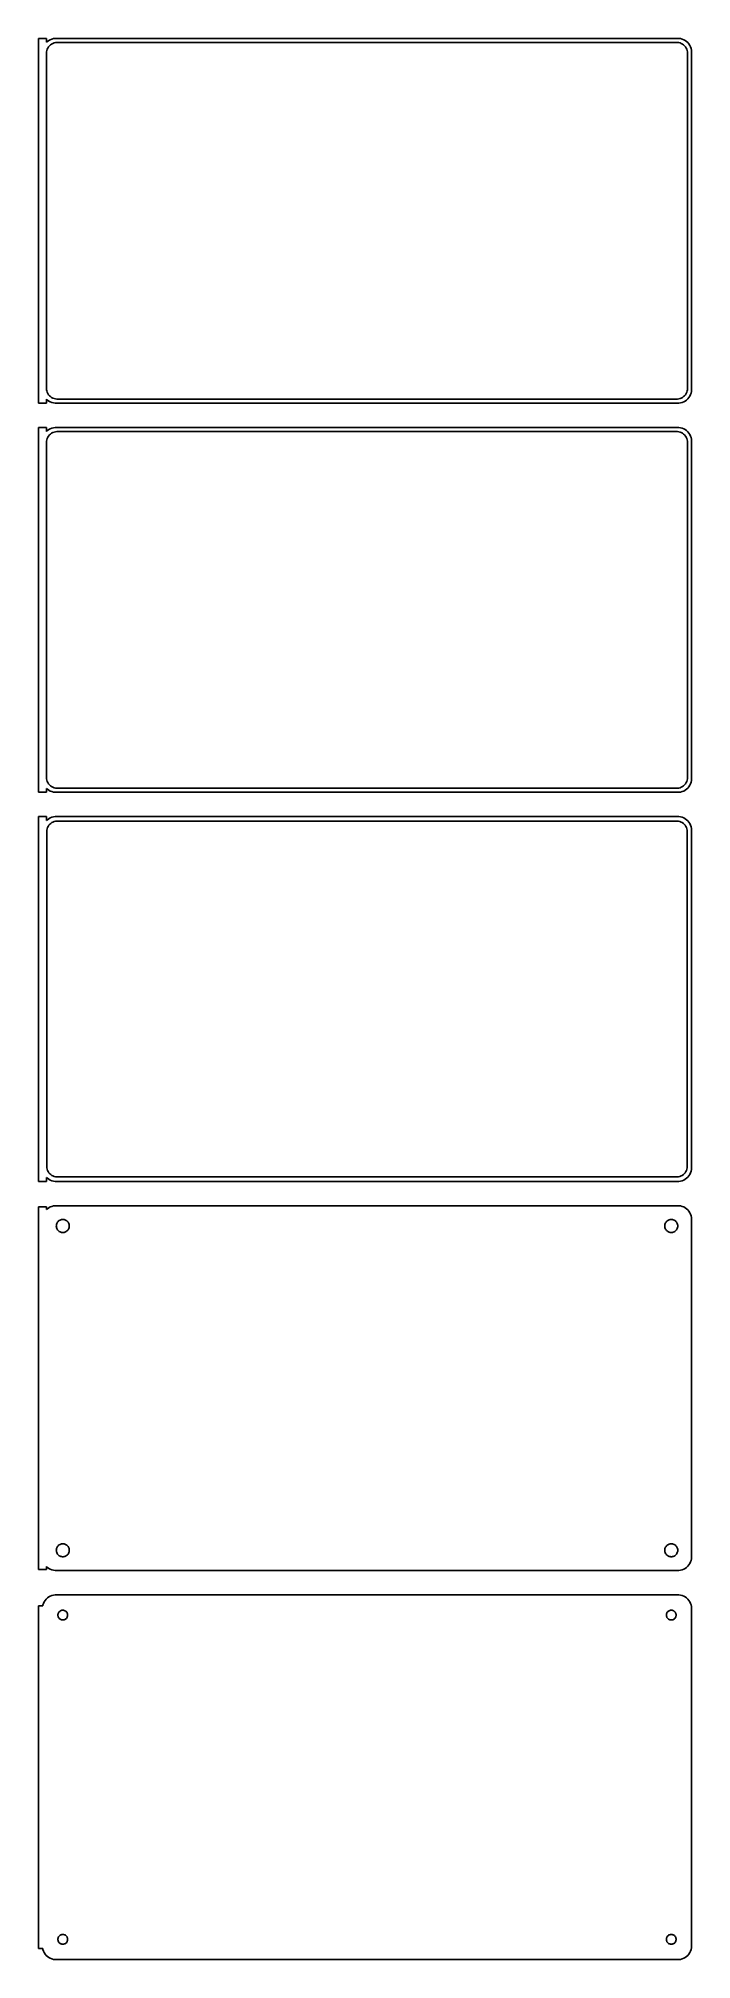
# Model space of a CAD drawing. Header units: metres. Extents: x -122 to 120, y 509 to 1219.
import ezdxf

# ---------------------------------------------------------------- set-up
doc = ezdxf.new("R2010")
doc.units = ezdxf.units.M

msp = doc.modelspace()

# ---------------------------------------------------------------- linework, layer by layer
for p, q in [((-118.5, 1219.49), (-121.5, 1219.49)), ((-121.5, 1219.49), (-121.5, 1084.51)), ((-118.5, 1218.06), (-118.5, 1219.49)), ((-118.187, 1218.35), (-118.5, 1218.06)), ((-118.219, 1215.47), (-118.005, 1215.93)), ((-117.679, 1218.72), (-118.187, 1218.35)), ((-118.005, 1215.93), (-117.736, 1216.35)), ((-117.736, 1216.35), (-117.416, 1216.74)), ((-117.129, 1219.02), (-117.679, 1218.72)), ((-117.416, 1216.74), (-117.05, 1217.08)), ((-116.545, 1219.26), (-117.129, 1219.02)), ((-117.05, 1217.08), (-116.643, 1217.38)), ((-116.643, 1217.38), (-116.203, 1217.62)), ((-115.937, 1219.41), (-116.545, 1219.26)), ((-116.203, 1217.62), (-115.736, 1217.8)), ((-115.314, 1219.49), (-115.937, 1219.41)), ((-115.736, 1217.8), (-115.25, 1217.93)), ((115.314, 1219.49), (-115.314, 1219.49)), ((-115.25, 1217.93), (-114.751, 1217.99)), ((-114.751, 1217.99), (114.751, 1217.99)), ((114.751, 1217.99), (115.25, 1217.93)), ((115.25, 1217.93), (115.736, 1217.8)), ((115.937, 1219.41), (115.314, 1219.49)), ((115.736, 1217.8), (116.203, 1217.62)), ((116.545, 1219.26), (115.937, 1219.41)), ((116.203, 1217.62), (116.643, 1217.38)), ((117.129, 1219.02), (116.545, 1219.26)), ((116.643, 1217.38), (117.05, 1217.08)), ((117.05, 1217.08), (117.416, 1216.74)), ((117.679, 1218.72), (117.129, 1219.02)), ((117.416, 1216.74), (117.736, 1216.35)), ((118.187, 1218.35), (117.679, 1218.72)), ((117.736, 1216.35), (118.005, 1215.93)), ((118.005, 1215.93), (118.219, 1215.47)), ((118.645, 1217.92), (118.187, 1218.35)), ((119.045, 1217.44), (118.645, 1217.92)), ((119.382, 1216.91), (119.045, 1217.44)), ((119.649, 1216.34), (119.382, 1216.91)), ((119.843, 1215.74), (119.649, 1216.34)), ((-118.5, 1214), (-118.468, 1214.5)), ((-118.5, 1090), (-118.5, 1214)), ((-118.468, 1214.5), (-118.374, 1214.99)), ((-118.374, 1214.99), (-118.219, 1215.47)), ((118.219, 1215.47), (118.374, 1214.99)), ((118.374, 1214.99), (118.468, 1214.5)), ((118.468, 1214.5), (118.5, 1214)), ((118.5, 1214), (118.5, 1090)), ((119.961, 1215.13), (119.843, 1215.74)), ((120, 1214.5), (119.961, 1215.13)), ((120, 1089.5), (120, 1214.5)), ((-118.468, 1089.5), (-118.5, 1090)), ((-118.374, 1089.01), (-118.468, 1089.5)), ((-118.219, 1088.53), (-118.374, 1089.01)), ((-118.005, 1088.07), (-118.219, 1088.53)), ((-117.736, 1087.65), (-118.005, 1088.07)), ((118.005, 1088.07), (117.736, 1087.65)), ((118.219, 1088.53), (118.005, 1088.07)), ((118.374, 1089.01), (118.219, 1088.53)), ((118.468, 1089.5), (118.374, 1089.01)), ((118.5, 1090), (118.468, 1089.5)), ((119.649, 1087.66), (119.843, 1088.26)), ((119.843, 1088.26), (119.961, 1088.87)), ((119.961, 1088.87), (120, 1089.5)), ((-121.5, 1084.51), (-118.5, 1084.51)), ((-118.5, 1085.94), (-118.187, 1085.65)), ((-118.5, 1084.51), (-118.5, 1085.94)), ((-118.187, 1085.65), (-117.679, 1085.28)), ((-117.416, 1087.26), (-117.736, 1087.65)), ((-117.679, 1085.28), (-117.129, 1084.98)), ((-117.05, 1086.92), (-117.416, 1087.26)), ((-117.129, 1084.98), (-116.545, 1084.74)), ((-116.643, 1086.62), (-117.05, 1086.92)), ((-116.203, 1086.38), (-116.643, 1086.62)), ((-116.545, 1084.74), (-115.937, 1084.59)), ((-115.736, 1086.2), (-116.203, 1086.38)), ((-115.937, 1084.59), (-115.314, 1084.51)), ((-115.25, 1086.07), (-115.736, 1086.2)), ((-115.314, 1084.51), (115.314, 1084.51)), ((-114.751, 1086.01), (-115.25, 1086.07)), ((114.751, 1086.01), (-114.751, 1086.01)), ((115.25, 1086.07), (114.751, 1086.01)), ((115.736, 1086.2), (115.25, 1086.07)), ((115.314, 1084.51), (115.937, 1084.59)), ((116.203, 1086.38), (115.736, 1086.2)), ((115.937, 1084.59), (116.545, 1084.74)), ((116.643, 1086.62), (116.203, 1086.38)), ((116.545, 1084.74), (117.129, 1084.98)), ((117.05, 1086.92), (116.643, 1086.62)), ((117.416, 1087.26), (117.05, 1086.92)), ((117.129, 1084.98), (117.679, 1085.28)), ((117.736, 1087.65), (117.416, 1087.26)), ((117.679, 1085.28), (118.187, 1085.65)), ((118.187, 1085.65), (118.645, 1086.08)), ((118.645, 1086.08), (119.045, 1086.56)), ((119.045, 1086.56), (119.382, 1087.09)), ((119.382, 1087.09), (119.649, 1087.66)), ((-118.5, 1075.49), (-121.5, 1075.49)), ((-121.5, 1075.49), (-121.5, 940.51)), ((-118.5, 1074.06), (-118.5, 1075.49)), ((-118.187, 1074.35), (-118.5, 1074.06)), ((-117.679, 1074.72), (-118.187, 1074.35)), ((-117.129, 1075.02), (-117.679, 1074.72)), ((-116.545, 1075.26), (-117.129, 1075.02)), ((-116.643, 1073.38), (-116.203, 1073.62)), ((-115.937, 1075.41), (-116.545, 1075.26)), ((-116.203, 1073.62), (-115.736, 1073.8)), ((-115.314, 1075.49), (-115.937, 1075.41)), ((-115.736, 1073.8), (-115.25, 1073.93)), ((115.314, 1075.49), (-115.314, 1075.49)), ((-115.25, 1073.93), (-114.751, 1073.99)), ((-114.751, 1073.99), (114.751, 1073.99)), ((114.751, 1073.99), (115.25, 1073.93)), ((115.25, 1073.93), (115.736, 1073.8)), ((115.937, 1075.41), (115.314, 1075.49)), ((115.736, 1073.8), (116.203, 1073.62)), ((116.545, 1075.26), (115.937, 1075.41)), ((116.203, 1073.62), (116.643, 1073.38)), ((117.129, 1075.02), (116.545, 1075.26)), ((117.679, 1074.72), (117.129, 1075.02)), ((118.187, 1074.35), (117.679, 1074.72)), ((118.645, 1073.92), (118.187, 1074.35)), ((119.045, 1073.44), (118.645, 1073.92)), ((-118.5, 1070), (-118.468, 1070.5)), ((-118.5, 946), (-118.5, 1070)), ((-118.468, 1070.5), (-118.374, 1070.99)), ((-118.374, 1070.99), (-118.219, 1071.47)), ((-118.219, 1071.47), (-118.005, 1071.93)), ((-118.005, 1071.93), (-117.736, 1072.35)), ((-117.736, 1072.35), (-117.416, 1072.74)), ((-117.416, 1072.74), (-117.05, 1073.08)), ((-117.05, 1073.08), (-116.643, 1073.38)), ((116.643, 1073.38), (117.05, 1073.08)), ((117.05, 1073.08), (117.416, 1072.74)), ((117.416, 1072.74), (117.736, 1072.35)), ((117.736, 1072.35), (118.005, 1071.93)), ((118.005, 1071.93), (118.219, 1071.47)), ((118.219, 1071.47), (118.374, 1070.99)), ((118.374, 1070.99), (118.468, 1070.5)), ((118.468, 1070.5), (118.5, 1070)), ((118.5, 1070), (118.5, 946)), ((119.382, 1072.91), (119.045, 1073.44)), ((119.649, 1072.34), (119.382, 1072.91)), ((119.843, 1071.74), (119.649, 1072.34)), ((119.961, 1071.13), (119.843, 1071.74)), ((120, 1070.5), (119.961, 1071.13)), ((120, 945.5), (120, 1070.5)), ((-118.468, 945.499), (-118.5, 946)), ((118.5, 946), (118.468, 945.499)), ((-121.5, 940.51), (-118.5, 940.51)), ((-118.5, 941.941), (-118.187, 941.647)), ((-118.5, 940.51), (-118.5, 941.941)), ((-118.374, 945.005), (-118.468, 945.499)), ((-118.219, 944.528), (-118.374, 945.005)), ((-118.005, 944.073), (-118.219, 944.528)), ((-118.187, 941.647), (-117.679, 941.278)), ((-117.736, 943.649), (-118.005, 944.073)), ((-117.416, 943.262), (-117.736, 943.649)), ((-117.679, 941.278), (-117.129, 940.976)), ((-117.05, 942.918), (-117.416, 943.262)), ((-117.129, 940.976), (-116.545, 940.745)), ((-116.643, 942.623), (-117.05, 942.918)), ((-116.203, 942.381), (-116.643, 942.623)), ((-116.545, 940.745), (-115.937, 940.589)), ((-115.736, 942.196), (-116.203, 942.381)), ((-115.937, 940.589), (-115.314, 940.51)), ((-115.25, 942.071), (-115.736, 942.196)), ((-115.314, 940.51), (115.314, 940.51)), ((-114.751, 942.008), (-115.25, 942.071)), ((114.751, 942.008), (-114.751, 942.008)), ((115.25, 942.071), (114.751, 942.008)), ((115.736, 942.196), (115.25, 942.071)), ((115.314, 940.51), (115.937, 940.589)), ((116.203, 942.381), (115.736, 942.196)), ((115.937, 940.589), (116.545, 940.745)), ((116.643, 942.623), (116.203, 942.381)), ((116.545, 940.745), (117.129, 940.976)), ((117.05, 942.918), (116.643, 942.623)), ((117.416, 943.262), (117.05, 942.918)), ((117.129, 940.976), (117.679, 941.278)), ((117.736, 943.649), (117.416, 943.262)), ((117.679, 941.278), (118.187, 941.647)), ((118.005, 944.073), (117.736, 943.649)), ((118.219, 944.528), (118.005, 944.073)), ((118.187, 941.647), (118.645, 942.077)), ((118.374, 945.005), (118.219, 944.528)), ((118.468, 945.499), (118.374, 945.005)), ((118.645, 942.077), (119.045, 942.561)), ((119.045, 942.561), (119.382, 943.091)), ((119.382, 943.091), (119.649, 943.659)), ((119.649, 943.659), (119.843, 944.257)), ((119.843, 944.257), (119.961, 944.873)), ((119.961, 944.873), (120, 945.5)), ((-118.5, 931.49), (-121.5, 931.49)), ((-121.5, 931.49), (-121.5, 796.51)), ((-118.5, 930.059), (-118.5, 931.49)), ((-115.937, 931.411), (-116.545, 931.255)), ((-115.314, 931.49), (-115.937, 931.411)), ((115.314, 931.49), (-115.314, 931.49)), ((115.937, 931.411), (115.314, 931.49)), ((116.545, 931.255), (115.937, 931.411)), ((-118.187, 930.353), (-118.5, 930.059)), ((-118.373, 926), (-118.342, 926.485)), ((-118.373, 802), (-118.373, 926)), ((-118.342, 926.485), (-118.251, 926.963)), ((-118.251, 926.963), (-118.101, 927.426)), ((-117.679, 930.722), (-118.187, 930.353)), ((-118.101, 927.426), (-117.894, 927.866)), ((-117.894, 927.866), (-117.633, 928.276)), ((-117.129, 931.024), (-117.679, 930.722)), ((-117.633, 928.276), (-117.323, 928.651)), ((-117.323, 928.651), (-116.969, 928.984)), ((-116.545, 931.255), (-117.129, 931.024)), ((-116.969, 928.984), (-116.575, 929.27)), ((-116.575, 929.27), (-116.149, 929.504)), ((-116.149, 929.504), (-115.697, 929.683)), ((-115.697, 929.683), (-115.226, 929.804)), ((-115.226, 929.804), (-114.743, 929.865)), ((-114.743, 929.865), (114.743, 929.865)), ((114.743, 929.865), (115.226, 929.804)), ((115.226, 929.804), (115.697, 929.683)), ((115.697, 929.683), (116.149, 929.504)), ((116.149, 929.504), (116.575, 929.27)), ((117.129, 931.024), (116.545, 931.255)), ((116.575, 929.27), (116.969, 928.984)), ((116.969, 928.984), (117.323, 928.651)), ((117.679, 930.722), (117.129, 931.024)), ((117.323, 928.651), (117.633, 928.276)), ((117.633, 928.276), (117.894, 927.866)), ((118.187, 930.353), (117.679, 930.722)), ((117.894, 927.866), (118.101, 927.426)), ((118.101, 927.426), (118.251, 926.963)), ((118.645, 929.923), (118.187, 930.353)), ((118.251, 926.963), (118.342, 926.485)), ((118.342, 926.485), (118.373, 926)), ((118.373, 926), (118.373, 802)), ((119.045, 929.439), (118.645, 929.923)), ((119.382, 928.909), (119.045, 929.439)), ((119.649, 928.341), (119.382, 928.909)), ((119.843, 927.743), (119.649, 928.341)), ((119.961, 927.127), (119.843, 927.743)), ((120, 926.5), (119.961, 927.127)), ((120, 801.5), (120, 926.5)), ((-121.5, 796.51), (-118.5, 796.51)), ((-118.5, 797.941), (-118.187, 797.647)), ((-118.5, 796.51), (-118.5, 797.941)), ((-118.342, 801.515), (-118.373, 802)), ((-118.251, 801.037), (-118.342, 801.515)), ((-118.101, 800.574), (-118.251, 801.037)), ((-118.187, 797.647), (-117.679, 797.278)), ((-117.894, 800.134), (-118.101, 800.574)), ((-117.633, 799.724), (-117.894, 800.134)), ((-117.679, 797.278), (-117.129, 796.976)), ((-117.323, 799.349), (-117.633, 799.724)), ((-116.969, 799.016), (-117.323, 799.349)), ((-117.129, 796.976), (-116.545, 796.745)), ((-116.575, 798.73), (-116.969, 799.016)), ((-116.149, 798.496), (-116.575, 798.73)), ((-116.545, 796.745), (-115.937, 796.589)), ((-115.697, 798.317), (-116.149, 798.496)), ((-115.937, 796.589), (-115.314, 796.51)), ((-115.226, 798.196), (-115.697, 798.317)), ((-115.314, 796.51), (115.314, 796.51)), ((-114.743, 798.135), (-115.226, 798.196)), ((114.743, 798.135), (-114.743, 798.135)), ((115.226, 798.196), (114.743, 798.135)), ((115.697, 798.317), (115.226, 798.196)), ((115.314, 796.51), (115.937, 796.589)), ((116.149, 798.496), (115.697, 798.317)), ((115.937, 796.589), (116.545, 796.745)), ((116.575, 798.73), (116.149, 798.496)), ((116.545, 796.745), (117.129, 796.976)), ((116.969, 799.016), (116.575, 798.73)), ((117.323, 799.349), (116.969, 799.016)), ((117.129, 796.976), (117.679, 797.278)), ((117.633, 799.724), (117.323, 799.349)), ((117.894, 800.134), (117.633, 799.724)), ((117.679, 797.278), (118.187, 797.647)), ((118.101, 800.574), (117.894, 800.134)), ((118.251, 801.037), (118.101, 800.574)), ((118.187, 797.647), (118.645, 798.077)), ((118.342, 801.515), (118.251, 801.037)), ((118.373, 802), (118.342, 801.515)), ((118.645, 798.077), (119.045, 798.561)), ((119.045, 798.561), (119.382, 799.091)), ((119.382, 799.091), (119.649, 799.659)), ((119.649, 799.659), (119.843, 800.257)), ((119.843, 800.257), (119.961, 800.873)), ((119.961, 800.873), (120, 801.5)), ((-118.5, 787.115), (-121.5, 787.115)), ((-121.5, 787.115), (-121.5, 652.885)), ((-118.5, 786.059), (-118.5, 787.115)), ((-118.187, 786.353), (-118.5, 786.059)), ((-117.679, 786.722), (-118.187, 786.353)), ((-117.129, 787.024), (-117.679, 786.722)), ((-116.545, 787.255), (-117.129, 787.024)), ((-115.937, 787.411), (-116.545, 787.255)), ((-115.314, 787.49), (-115.937, 787.411)), ((115.314, 787.49), (-115.314, 787.49)), ((-113.786, 782.026), (-113.522, 782.172)), ((-113.522, 782.172), (-113.242, 782.283)), ((-113.242, 782.283), (-112.95, 782.357)), ((-112.95, 782.357), (-112.651, 782.395)), ((-112.651, 782.395), (-112.349, 782.395)), ((-112.349, 782.395), (-112.05, 782.357)), ((-112.05, 782.357), (-111.758, 782.283)), ((-111.758, 782.283), (-111.478, 782.172)), ((-111.478, 782.172), (-111.214, 782.026)), ((111.214, 782.026), (111.478, 782.172)), ((111.478, 782.172), (111.758, 782.283)), ((111.758, 782.283), (112.05, 782.357)), ((112.05, 782.357), (112.349, 782.395)), ((112.349, 782.395), (112.651, 782.395)), ((112.651, 782.395), (112.95, 782.357)), ((112.95, 782.357), (113.242, 782.283)), ((113.242, 782.283), (113.522, 782.172)), ((113.522, 782.172), (113.786, 782.026)), ((115.937, 787.411), (115.314, 787.49)), ((116.545, 787.255), (115.937, 787.411)), ((117.129, 787.024), (116.545, 787.255)), ((117.679, 786.722), (117.129, 787.024)), ((118.187, 786.353), (117.679, 786.722)), ((118.645, 785.923), (118.187, 786.353)), ((119.045, 785.439), (118.645, 785.923)), ((119.382, 784.909), (119.045, 785.439)), ((119.649, 784.341), (119.382, 784.909)), ((119.843, 783.743), (119.649, 784.341)), ((119.961, 783.127), (119.843, 783.743)), ((120, 782.5), (119.961, 783.127)), ((120, 657.5), (120, 782.5)), ((-114.9, 780), (-114.881, 780.301)), ((-114.881, 779.699), (-114.9, 780)), ((-114.881, 780.301), (-114.825, 780.597)), ((-114.825, 779.403), (-114.881, 779.699)), ((-114.825, 780.597), (-114.731, 780.883)), ((-114.731, 779.117), (-114.825, 779.403)), ((-114.731, 780.883), (-114.603, 781.156)), ((-114.603, 778.844), (-114.731, 779.117)), ((-114.603, 781.156), (-114.442, 781.411)), ((-114.442, 778.589), (-114.603, 778.844)), ((-114.442, 781.411), (-114.25, 781.643)), ((-114.25, 778.357), (-114.442, 778.589)), ((-114.25, 781.643), (-114.03, 781.849)), ((-114.03, 778.151), (-114.25, 778.357)), ((-114.03, 781.849), (-113.786, 782.026)), ((-113.786, 777.974), (-114.03, 778.151)), ((-113.522, 777.828), (-113.786, 777.974)), ((-113.242, 777.717), (-113.522, 777.828)), ((-112.95, 777.643), (-113.242, 777.717)), ((-112.651, 777.605), (-112.95, 777.643)), ((-112.349, 777.605), (-112.651, 777.605)), ((-112.05, 777.643), (-112.349, 777.605)), ((-111.758, 777.717), (-112.05, 777.643)), ((-111.478, 777.828), (-111.758, 777.717)), ((-111.214, 777.974), (-111.478, 777.828)), ((-111.214, 782.026), (-110.97, 781.849)), ((-110.97, 778.151), (-111.214, 777.974)), ((-110.97, 781.849), (-110.75, 781.643)), ((-110.75, 778.357), (-110.97, 778.151)), ((-110.75, 781.643), (-110.558, 781.411)), ((-110.558, 778.589), (-110.75, 778.357)), ((-110.558, 781.411), (-110.397, 781.156)), ((-110.397, 778.844), (-110.558, 778.589)), ((-110.397, 781.156), (-110.269, 780.883)), ((-110.269, 779.117), (-110.397, 778.844)), ((-110.269, 780.883), (-110.175, 780.597)), ((-110.175, 779.403), (-110.269, 779.117)), ((-110.175, 780.597), (-110.119, 780.301)), ((-110.119, 779.699), (-110.175, 779.403)), ((-110.119, 780.301), (-110.1, 780)), ((-110.1, 780), (-110.119, 779.699)), ((110.1, 780), (110.119, 780.301)), ((110.119, 779.699), (110.1, 780)), ((110.119, 780.301), (110.175, 780.597)), ((110.175, 779.403), (110.119, 779.699)), ((110.175, 780.597), (110.269, 780.883)), ((110.269, 779.117), (110.175, 779.403)), ((110.269, 780.883), (110.397, 781.156)), ((110.397, 778.844), (110.269, 779.117)), ((110.397, 781.156), (110.558, 781.411)), ((110.558, 778.589), (110.397, 778.844)), ((110.558, 781.411), (110.75, 781.643)), ((110.75, 778.357), (110.558, 778.589)), ((110.75, 781.643), (110.97, 781.849)), ((110.97, 778.151), (110.75, 778.357)), ((110.97, 781.849), (111.214, 782.026)), ((111.214, 777.974), (110.97, 778.151)), ((111.478, 777.828), (111.214, 777.974)), ((111.758, 777.717), (111.478, 777.828)), ((112.05, 777.643), (111.758, 777.717)), ((112.349, 777.605), (112.05, 777.643)), ((112.651, 777.605), (112.349, 777.605)), ((112.95, 777.643), (112.651, 777.605)), ((113.242, 777.717), (112.95, 777.643)), ((113.522, 777.828), (113.242, 777.717)), ((113.786, 777.974), (113.522, 777.828)), ((113.786, 782.026), (114.03, 781.849)), ((114.03, 778.151), (113.786, 777.974)), ((114.03, 781.849), (114.25, 781.643)), ((114.25, 778.357), (114.03, 778.151)), ((114.25, 781.643), (114.442, 781.411)), ((114.442, 778.589), (114.25, 778.357)), ((114.442, 781.411), (114.603, 781.156)), ((114.603, 778.844), (114.442, 778.589)), ((114.603, 781.156), (114.731, 780.883)), ((114.731, 779.117), (114.603, 778.844)), ((114.731, 780.883), (114.825, 780.597)), ((114.825, 779.403), (114.731, 779.117)), ((114.825, 780.597), (114.881, 780.301)), ((114.881, 779.699), (114.825, 779.403)), ((114.881, 780.301), (114.9, 780)), ((114.9, 780), (114.881, 779.699)), ((-114.603, 661.156), (-114.442, 661.411)), ((-114.442, 661.411), (-114.25, 661.643)), ((-114.25, 661.643), (-114.03, 661.849)), ((-114.03, 661.849), (-113.786, 662.026)), ((-113.786, 662.026), (-113.522, 662.172)), ((-113.522, 662.172), (-113.242, 662.283)), ((-113.242, 662.283), (-112.95, 662.357)), ((-112.95, 662.357), (-112.651, 662.395)), ((-112.651, 662.395), (-112.349, 662.395)), ((-112.349, 662.395), (-112.05, 662.357)), ((-112.05, 662.357), (-111.758, 662.283)), ((-111.758, 662.283), (-111.478, 662.172)), ((-111.478, 662.172), (-111.214, 662.026)), ((-111.214, 662.026), (-110.97, 661.849)), ((-110.97, 661.849), (-110.75, 661.643)), ((-110.75, 661.643), (-110.558, 661.411)), ((-110.558, 661.411), (-110.397, 661.156)), ((110.397, 661.156), (110.558, 661.411)), ((110.558, 661.411), (110.75, 661.643)), ((110.75, 661.643), (110.97, 661.849)), ((110.97, 661.849), (111.214, 662.026)), ((111.214, 662.026), (111.478, 662.172)), ((111.478, 662.172), (111.758, 662.283)), ((111.758, 662.283), (112.05, 662.357)), ((112.05, 662.357), (112.349, 662.395)), ((112.349, 662.395), (112.651, 662.395)), ((112.651, 662.395), (112.95, 662.357)), ((112.95, 662.357), (113.242, 662.283)), ((113.242, 662.283), (113.522, 662.172)), ((113.522, 662.172), (113.786, 662.026)), ((113.786, 662.026), (114.03, 661.849)), ((114.03, 661.849), (114.25, 661.643)), ((114.25, 661.643), (114.442, 661.411)), ((114.442, 661.411), (114.603, 661.156)), ((-114.9, 660), (-114.881, 660.301)), ((-114.881, 659.699), (-114.9, 660)), ((-114.881, 660.301), (-114.825, 660.597)), ((-114.825, 659.403), (-114.881, 659.699)), ((-114.825, 660.597), (-114.731, 660.883)), ((-114.731, 659.117), (-114.825, 659.403)), ((-114.731, 660.883), (-114.603, 661.156)), ((-114.603, 658.844), (-114.731, 659.117)), ((-114.442, 658.589), (-114.603, 658.844)), ((-114.25, 658.357), (-114.442, 658.589)), ((-114.03, 658.151), (-114.25, 658.357)), ((-113.786, 657.974), (-114.03, 658.151)), ((-113.522, 657.828), (-113.786, 657.974)), ((-113.242, 657.717), (-113.522, 657.828)), ((-112.95, 657.643), (-113.242, 657.717)), ((-112.651, 657.605), (-112.95, 657.643)), ((-112.349, 657.605), (-112.651, 657.605)), ((-112.05, 657.643), (-112.349, 657.605)), ((-111.758, 657.717), (-112.05, 657.643)), ((-111.478, 657.828), (-111.758, 657.717)), ((-111.214, 657.974), (-111.478, 657.828)), ((-110.97, 658.151), (-111.214, 657.974)), ((-110.75, 658.357), (-110.97, 658.151)), ((-110.558, 658.589), (-110.75, 658.357)), ((-110.397, 658.844), (-110.558, 658.589)), ((-110.397, 661.156), (-110.269, 660.883)), ((-110.269, 659.117), (-110.397, 658.844)), ((-110.269, 660.883), (-110.175, 660.597)), ((-110.175, 659.403), (-110.269, 659.117)), ((-110.175, 660.597), (-110.119, 660.301)), ((-110.119, 659.699), (-110.175, 659.403)), ((-110.119, 660.301), (-110.1, 660)), ((-110.1, 660), (-110.119, 659.699)), ((110.1, 660), (110.119, 660.301)), ((110.119, 659.699), (110.1, 660)), ((110.119, 660.301), (110.175, 660.597)), ((110.175, 659.403), (110.119, 659.699)), ((110.175, 660.597), (110.269, 660.883)), ((110.269, 659.117), (110.175, 659.403)), ((110.269, 660.883), (110.397, 661.156)), ((110.397, 658.844), (110.269, 659.117)), ((110.558, 658.589), (110.397, 658.844)), ((110.75, 658.357), (110.558, 658.589)), ((110.97, 658.151), (110.75, 658.357)), ((111.214, 657.974), (110.97, 658.151)), ((111.478, 657.828), (111.214, 657.974)), ((111.758, 657.717), (111.478, 657.828)), ((112.05, 657.643), (111.758, 657.717)), ((112.349, 657.605), (112.05, 657.643)), ((112.651, 657.605), (112.349, 657.605)), ((112.95, 657.643), (112.651, 657.605)), ((113.242, 657.717), (112.95, 657.643)), ((113.522, 657.828), (113.242, 657.717)), ((113.786, 657.974), (113.522, 657.828)), ((114.03, 658.151), (113.786, 657.974)), ((114.25, 658.357), (114.03, 658.151)), ((114.442, 658.589), (114.25, 658.357)), ((114.603, 658.844), (114.442, 658.589)), ((114.603, 661.156), (114.731, 660.883)), ((114.731, 659.117), (114.603, 658.844)), ((114.731, 660.883), (114.825, 660.597)), ((114.825, 659.403), (114.731, 659.117)), ((114.825, 660.597), (114.881, 660.301)), ((114.881, 659.699), (114.825, 659.403)), ((114.881, 660.301), (114.9, 660)), ((114.9, 660), (114.881, 659.699)), ((118.645, 654.077), (119.045, 654.561)), ((119.045, 654.561), (119.382, 655.091)), ((119.382, 655.091), (119.649, 655.659)), ((119.649, 655.659), (119.843, 656.257)), ((119.843, 656.257), (119.961, 656.873)), ((119.961, 656.873), (120, 657.5)), ((-121.5, 652.885), (-118.5, 652.885)), ((-118.5, 652.885), (-118.5, 653.941)), ((-118.5, 653.941), (-118.187, 653.647)), ((-118.187, 653.647), (-117.679, 653.278)), ((-117.679, 653.278), (-117.129, 652.976)), ((-117.129, 652.976), (-116.545, 652.745)), ((-116.545, 652.745), (-115.937, 652.589)), ((-115.937, 652.589), (-115.314, 652.51)), ((-115.314, 652.51), (115.314, 652.51)), ((115.314, 652.51), (115.937, 652.589)), ((115.937, 652.589), (116.545, 652.745)), ((116.545, 652.745), (117.129, 652.976)), ((117.129, 652.976), (117.679, 653.278)), ((117.679, 653.278), (118.187, 653.647)), ((118.187, 653.647), (118.645, 654.077)), ((-119.649, 640.341), (-119.843, 639.743)), ((-119.382, 640.909), (-119.649, 640.341)), ((-119.045, 641.439), (-119.382, 640.909)), ((-118.645, 641.923), (-119.045, 641.439)), ((-118.187, 642.353), (-118.645, 641.923)), ((-117.679, 642.722), (-118.187, 642.353)), ((-117.129, 643.024), (-117.679, 642.722)), ((-116.545, 643.255), (-117.129, 643.024)), ((-115.937, 643.411), (-116.545, 643.255)), ((-115.314, 643.49), (-115.937, 643.411)), ((115.314, 643.49), (-115.314, 643.49)), ((115.937, 643.411), (115.314, 643.49)), ((116.545, 643.255), (115.937, 643.411)), ((117.129, 643.024), (116.545, 643.255)), ((117.679, 642.722), (117.129, 643.024)), ((118.187, 642.353), (117.679, 642.722)), ((118.645, 641.923), (118.187, 642.353)), ((119.045, 641.439), (118.645, 641.923)), ((119.382, 640.909), (119.045, 641.439)), ((119.649, 640.341), (119.382, 640.909)), ((119.843, 639.743), (119.649, 640.341)), ((-119.9, 639.444), (-121.5, 639.444)), ((-121.5, 639.444), (-121.5, 512.556)), ((-119.843, 639.743), (-119.9, 639.444)), ((-114.3, 636), (-114.286, 636.226)), ((-114.286, 635.774), (-114.3, 636)), ((-114.286, 636.226), (-114.243, 636.448)), ((-114.243, 635.552), (-114.286, 635.774)), ((-114.243, 636.448), (-114.174, 636.663)), ((-114.174, 635.337), (-114.243, 635.552)), ((-114.174, 636.663), (-114.077, 636.867)), ((-114.077, 635.133), (-114.174, 635.337)), ((-114.077, 636.867), (-113.956, 637.058)), ((-113.956, 634.942), (-114.077, 635.133)), ((-113.956, 637.058), (-113.812, 637.232)), ((-113.812, 634.768), (-113.956, 634.942)), ((-113.812, 637.232), (-113.647, 637.387)), ((-113.647, 634.613), (-113.812, 634.768)), ((-113.647, 637.387), (-113.464, 637.52)), ((-113.464, 634.48), (-113.647, 634.613)), ((-113.464, 637.52), (-113.266, 637.629)), ((-113.266, 634.371), (-113.464, 634.48)), ((-113.266, 637.629), (-113.056, 637.712)), ((-113.056, 634.288), (-113.266, 634.371)), ((-113.056, 637.712), (-112.837, 637.768)), ((-112.837, 634.232), (-113.056, 634.288)), ((-112.837, 637.768), (-112.613, 637.796)), ((-112.613, 634.204), (-112.837, 634.232)), ((-112.613, 637.796), (-112.387, 637.796)), ((-112.387, 634.204), (-112.613, 634.204)), ((-112.387, 637.796), (-112.163, 637.768)), ((-112.163, 634.232), (-112.387, 634.204)), ((-112.163, 637.768), (-111.944, 637.712)), ((-111.944, 634.288), (-112.163, 634.232)), ((-111.944, 637.712), (-111.734, 637.629)), ((-111.734, 634.371), (-111.944, 634.288)), ((-111.734, 637.629), (-111.536, 637.52)), ((-111.536, 634.48), (-111.734, 634.371)), ((-111.536, 637.52), (-111.353, 637.387)), ((-111.353, 634.613), (-111.536, 634.48)), ((-111.353, 637.387), (-111.188, 637.232)), ((-111.188, 634.768), (-111.353, 634.613)), ((-111.188, 637.232), (-111.044, 637.058)), ((-111.044, 634.942), (-111.188, 634.768)), ((-111.044, 637.058), (-110.923, 636.867)), ((-110.923, 635.133), (-111.044, 634.942)), ((-110.923, 636.867), (-110.826, 636.663)), ((-110.826, 635.337), (-110.923, 635.133)), ((-110.826, 636.663), (-110.757, 636.448)), ((-110.757, 635.552), (-110.826, 635.337)), ((-110.757, 636.448), (-110.714, 636.226)), ((-110.714, 635.774), (-110.757, 635.552)), ((-110.714, 636.226), (-110.7, 636)), ((-110.7, 636), (-110.714, 635.774)), ((110.7, 636), (110.714, 636.226)), ((110.714, 635.774), (110.7, 636)), ((110.714, 636.226), (110.757, 636.448)), ((110.757, 635.552), (110.714, 635.774)), ((110.757, 636.448), (110.826, 636.663)), ((110.826, 635.337), (110.757, 635.552)), ((110.826, 636.663), (110.923, 636.867)), ((110.923, 635.133), (110.826, 635.337)), ((110.923, 636.867), (111.044, 637.058)), ((111.044, 634.942), (110.923, 635.133)), ((111.044, 637.058), (111.188, 637.232)), ((111.188, 634.768), (111.044, 634.942)), ((111.188, 637.232), (111.353, 637.387)), ((111.353, 634.613), (111.188, 634.768)), ((111.353, 637.387), (111.536, 637.52)), ((111.536, 634.48), (111.353, 634.613)), ((111.536, 637.52), (111.734, 637.629)), ((111.734, 634.371), (111.536, 634.48)), ((111.734, 637.629), (111.944, 637.712)), ((111.944, 634.288), (111.734, 634.371)), ((111.944, 637.712), (112.163, 637.768)), ((112.163, 634.232), (111.944, 634.288)), ((112.163, 637.768), (112.387, 637.796)), ((112.387, 634.204), (112.163, 634.232)), ((112.387, 637.796), (112.613, 637.796)), ((112.613, 634.204), (112.387, 634.204)), ((112.613, 637.796), (112.837, 637.768)), ((112.837, 634.232), (112.613, 634.204)), ((112.837, 637.768), (113.056, 637.712)), ((113.056, 634.288), (112.837, 634.232)), ((113.056, 637.712), (113.266, 637.629)), ((113.266, 634.371), (113.056, 634.288)), ((113.266, 637.629), (113.464, 637.52)), ((113.464, 634.48), (113.266, 634.371)), ((113.464, 637.52), (113.647, 637.387)), ((113.647, 634.613), (113.464, 634.48)), ((113.647, 637.387), (113.812, 637.232)), ((113.812, 634.768), (113.647, 634.613)), ((113.812, 637.232), (113.956, 637.058)), ((113.956, 634.942), (113.812, 634.768)), ((113.956, 637.058), (114.077, 636.867)), ((114.077, 635.133), (113.956, 634.942)), ((114.077, 636.867), (114.174, 636.663)), ((114.174, 635.337), (114.077, 635.133)), ((114.174, 636.663), (114.243, 636.448)), ((114.243, 635.552), (114.174, 635.337)), ((114.243, 636.448), (114.286, 636.226)), ((114.286, 635.774), (114.243, 635.552)), ((114.286, 636.226), (114.3, 636)), ((114.3, 636), (114.286, 635.774)), ((119.961, 639.127), (119.843, 639.743)), ((120, 638.5), (119.961, 639.127)), ((120, 513.5), (120, 638.5)), ((-121.5, 512.556), (-119.9, 512.556)), ((-119.9, 512.556), (-119.843, 512.257)), ((-119.843, 512.257), (-119.649, 511.659)), ((-114.3, 516), (-114.286, 516.226)), ((-114.286, 515.774), (-114.3, 516)), ((-114.286, 516.226), (-114.243, 516.448)), ((-114.243, 515.552), (-114.286, 515.774)), ((-114.243, 516.448), (-114.174, 516.663)), ((-114.174, 515.337), (-114.243, 515.552)), ((-114.174, 516.663), (-114.077, 516.867)), ((-114.077, 515.133), (-114.174, 515.337)), ((-114.077, 516.867), (-113.956, 517.058)), ((-113.956, 514.942), (-114.077, 515.133)), ((-113.956, 517.058), (-113.812, 517.232)), ((-113.812, 514.768), (-113.956, 514.942)), ((-113.812, 517.232), (-113.647, 517.387)), ((-113.647, 514.613), (-113.812, 514.768)), ((-113.647, 517.387), (-113.464, 517.52)), ((-113.464, 514.48), (-113.647, 514.613)), ((-113.464, 517.52), (-113.266, 517.629)), ((-113.266, 514.371), (-113.464, 514.48)), ((-113.266, 517.629), (-113.056, 517.712)), ((-113.056, 514.288), (-113.266, 514.371)), ((-113.056, 517.712), (-112.837, 517.768)), ((-112.837, 514.232), (-113.056, 514.288)), ((-112.837, 517.768), (-112.613, 517.796)), ((-112.613, 514.204), (-112.837, 514.232)), ((-112.613, 517.796), (-112.387, 517.796)), ((-112.387, 514.204), (-112.613, 514.204)), ((-112.387, 517.796), (-112.163, 517.768)), ((-112.163, 514.232), (-112.387, 514.204)), ((-112.163, 517.768), (-111.944, 517.712)), ((-111.944, 514.288), (-112.163, 514.232)), ((-111.944, 517.712), (-111.734, 517.629)), ((-111.734, 514.371), (-111.944, 514.288)), ((-111.734, 517.629), (-111.536, 517.52)), ((-111.536, 514.48), (-111.734, 514.371)), ((-111.536, 517.52), (-111.353, 517.387)), ((-111.353, 514.613), (-111.536, 514.48)), ((-111.353, 517.387), (-111.188, 517.232)), ((-111.188, 514.768), (-111.353, 514.613)), ((-111.188, 517.232), (-111.044, 517.058)), ((-111.044, 514.942), (-111.188, 514.768)), ((-111.044, 517.058), (-110.923, 516.867)), ((-110.923, 515.133), (-111.044, 514.942)), ((-110.923, 516.867), (-110.826, 516.663)), ((-110.826, 515.337), (-110.923, 515.133)), ((-110.826, 516.663), (-110.757, 516.448)), ((-110.757, 515.552), (-110.826, 515.337)), ((-110.757, 516.448), (-110.714, 516.226)), ((-110.714, 515.774), (-110.757, 515.552)), ((-110.714, 516.226), (-110.7, 516)), ((-110.7, 516), (-110.714, 515.774)), ((110.7, 516), (110.714, 516.226)), ((110.714, 515.774), (110.7, 516)), ((110.714, 516.226), (110.757, 516.448)), ((110.757, 515.552), (110.714, 515.774)), ((110.757, 516.448), (110.826, 516.663)), ((110.826, 515.337), (110.757, 515.552)), ((110.826, 516.663), (110.923, 516.867)), ((110.923, 515.133), (110.826, 515.337)), ((110.923, 516.867), (111.044, 517.058)), ((111.044, 514.942), (110.923, 515.133)), ((111.044, 517.058), (111.188, 517.232)), ((111.188, 514.768), (111.044, 514.942)), ((111.188, 517.232), (111.353, 517.387)), ((111.353, 514.613), (111.188, 514.768)), ((111.353, 517.387), (111.536, 517.52)), ((111.536, 514.48), (111.353, 514.613)), ((111.536, 517.52), (111.734, 517.629)), ((111.734, 514.371), (111.536, 514.48)), ((111.734, 517.629), (111.944, 517.712)), ((111.944, 514.288), (111.734, 514.371)), ((111.944, 517.712), (112.163, 517.768)), ((112.163, 514.232), (111.944, 514.288)), ((112.163, 517.768), (112.387, 517.796)), ((112.387, 514.204), (112.163, 514.232)), ((112.387, 517.796), (112.613, 517.796)), ((112.613, 514.204), (112.387, 514.204)), ((112.613, 517.796), (112.837, 517.768)), ((112.837, 514.232), (112.613, 514.204)), ((112.837, 517.768), (113.056, 517.712)), ((113.056, 514.288), (112.837, 514.232)), ((113.056, 517.712), (113.266, 517.629)), ((113.266, 514.371), (113.056, 514.288)), ((113.266, 517.629), (113.464, 517.52)), ((113.464, 514.48), (113.266, 514.371)), ((113.464, 517.52), (113.647, 517.387)), ((113.647, 514.613), (113.464, 514.48)), ((113.647, 517.387), (113.812, 517.232)), ((113.812, 514.768), (113.647, 514.613)), ((113.812, 517.232), (113.956, 517.058)), ((113.956, 514.942), (113.812, 514.768)), ((113.956, 517.058), (114.077, 516.867)), ((114.077, 515.133), (113.956, 514.942)), ((114.077, 516.867), (114.174, 516.663)), ((114.174, 515.337), (114.077, 515.133)), ((114.174, 516.663), (114.243, 516.448)), ((114.243, 515.552), (114.174, 515.337)), ((114.243, 516.448), (114.286, 516.226)), ((114.286, 515.774), (114.243, 515.552)), ((114.286, 516.226), (114.3, 516)), ((114.3, 516), (114.286, 515.774)), ((119.649, 511.659), (119.843, 512.257)), ((119.843, 512.257), (119.961, 512.873)), ((119.961, 512.873), (120, 513.5)), ((-119.649, 511.659), (-119.382, 511.091)), ((-119.382, 511.091), (-119.045, 510.561)), ((-119.045, 510.561), (-118.645, 510.077)), ((-118.645, 510.077), (-118.187, 509.647)), ((-118.187, 509.647), (-117.679, 509.278)), ((-117.679, 509.278), (-117.129, 508.976)), ((-117.129, 508.976), (-116.545, 508.745)), ((-116.545, 508.745), (-115.937, 508.589)), ((-115.937, 508.589), (-115.314, 508.51)), ((-115.314, 508.51), (115.314, 508.51)), ((115.314, 508.51), (115.937, 508.589)), ((115.937, 508.589), (116.545, 508.745)), ((116.545, 508.745), (117.129, 508.976)), ((117.129, 508.976), (117.679, 509.278)), ((117.679, 509.278), (118.187, 509.647)), ((118.187, 509.647), (118.645, 510.077)), ((118.645, 510.077), (119.045, 510.561)), ((119.045, 510.561), (119.382, 511.091)), ((119.382, 511.091), (119.649, 511.659))]:
    msp.add_line(p, q)

doc.saveas('drawing.dxf')
